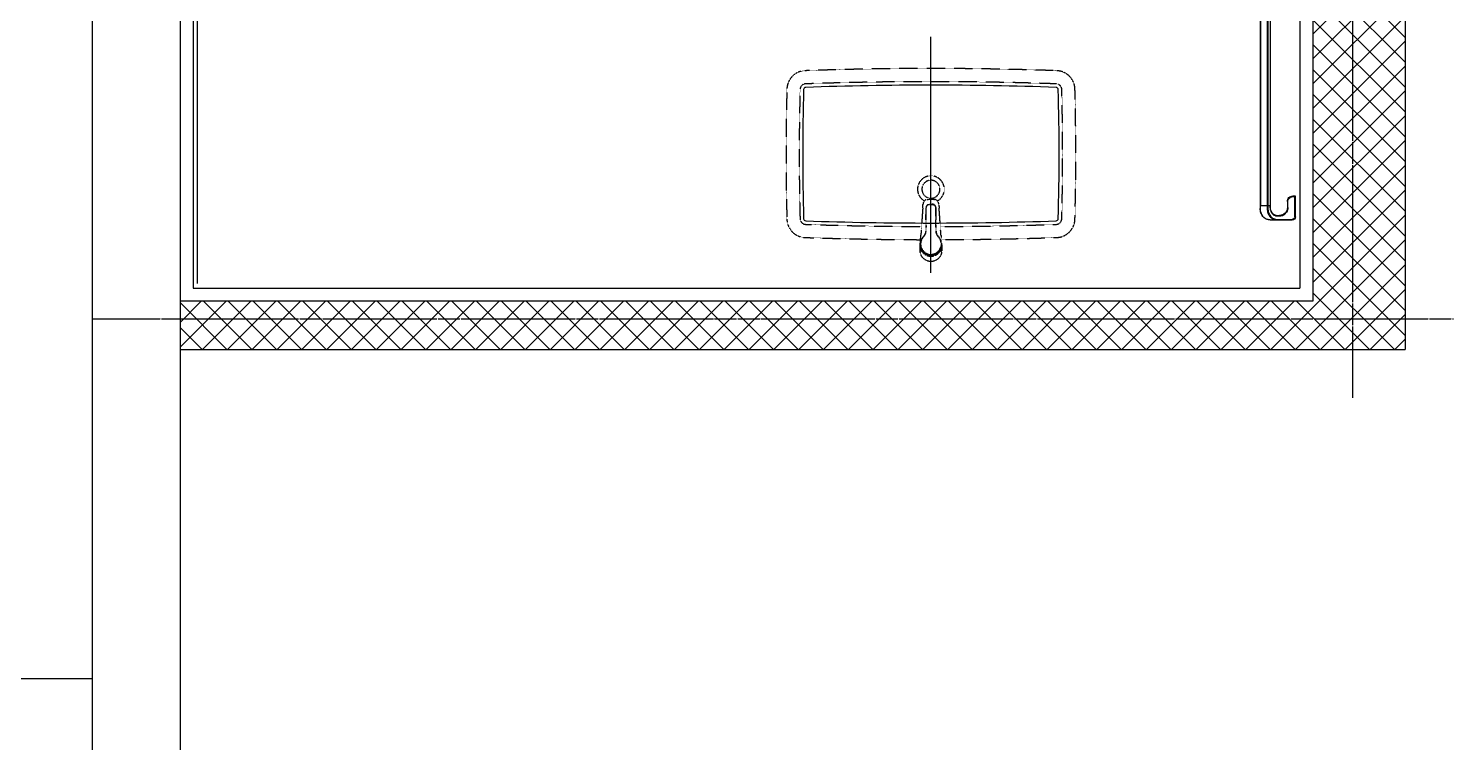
# Model space of a CAD drawing. Header units: millimetres. Extents: x 18456 to 179493, y -203649 to 469211.
# Drawn here: x 136465 to 139710, y 121859 to 123485 of the extents above; entities that cross this region are included whole.
import ezdxf

# ---------------------------------------------------------------- set-up
doc = ezdxf.new("R2010")
doc.units = ezdxf.units.MM
doc.linetypes.add('X-평면도(기본형)$0$CEN', pattern=[52.5, 50, -1, 0.5, -1])
doc.linetypes.add('X-평면도(기본형)$0$HIDDENX2', pattern=[0.75, 0.5, -0.25])
for name, color, linetype, true_color in [('X-평면도(기본형)$0$40HAT', 9, 'Continuous', 0x808080), ('X-평면도(기본형)$0$CEN', 1, 'X-평면도(기본형)$0$CEN', 0xff0000), ('X-평면도(기본형)$0$FIN', 9, 'Continuous', 0x808080), ('X-평면도(기본형)$0$FUR', 6, 'Continuous', 0xff00ff), ('X-평면도(기본형)$0$W1', 2, 'Continuous', 0xffff00), ('X-평면도(기본형)$0$W2', 3, 'Continuous', 0x00ff00)]:
    doc.layers.add(name, color=color, linetype=linetype, true_color=true_color)

# ---------------------------------------------------------------- blocks, each defined once
blk = doc.blocks.new('X-평면도(기본형)$0$KH-530S-1 TOP')
at = {"layer": 'X-평면도(기본형)$0$FUR', "linetype": 'Continuous'}
for p, q in [((830447.8, -150945.6), (830447.8, -150895.5)), ((830449, -150895.5), (830447.8, -150895.5)), ((830449, -150929.2), (830449, -150895.5)), ((830455, -150889.5), (830455, -150888.4)), ((830455, -150888.4), (830502.1, -150888.4)), ((830455, -150889.5), (830501, -150889.5)), ((830501, -150894.5), (830501, -150889.5)), ((830502.1, -150894.5), (830501, -150894.5)), ((830502.1, -150888.4), (830502.1, -150894.5)), ((830990.7, -150888.4), (830943.5, -150888.4)), ((830943.5, -150894.5), (830943.5, -150888.4)), ((830943.5, -150894.5), (830944.7, -150894.5)), ((830990.7, -150889.5), (830944.7, -150889.5)), ((830944.7, -150894.5), (830944.7, -150889.5)), ((830990.7, -150889.5), (830990.7, -150888.4)), ((830996.7, -150895.5), (830997.8, -150895.5)), ((830996.7, -150929.2), (830996.7, -150895.5)), ((830997.8, -150945.6), (830997.8, -150895.5)), ((830457, -150929.2), (830457, -150924.3)), ((830458.1, -150929.6), (830458.1, -150924.5)), ((830466.3, -150909.6), (830465.7, -150908.6)), ((830476, -150906.7), (830476, -150905.5)), ((830476, -150905.5), (830490, -150905.5)), ((830490, -150906.7), (830476, -150906.7)), ((830490, -150906.7), (830490, -150905.5)), ((830969.7, -150905.5), (830955.7, -150905.5)), ((830955.7, -150906.7), (830955.7, -150905.5)), ((830969.7, -150906.7), (830955.7, -150906.7)), ((830969.7, -150906.7), (830969.7, -150905.5)), ((830979.4, -150909.6), (830980, -150908.6)), ((830987.5, -150929.6), (830987.5, -150924.5)), ((830988.7, -150929.2), (830988.7, -150924.3)), ((830448.2, -150949.4), (830448.2, -150949.4)), ((830455.2, -150961.8), (830455.9, -150962.4)), ((830480.1, -150951.1), (830474, -150951.1)), ((830480.1, -150952.7), (830474, -150952.7)), ((830476, -150945.6), (830476, -150946.1)), ((830476, -150945.6), (830480.1, -150945.6)), ((830480.1, -150946.1), (830476, -150946.1)), ((830480.1, -150945.6), (830480.1, -150968.4)), ((830480.1, -150947.4), (830480.6, -150947.4)), ((830480.1, -150951.6), (830480.6, -150951.6)), ((830480.6, -150968.3), (830480.6, -150945.7)), ((830965, -150945.7), (830480.6, -150945.7)), ((830965, -150946.2), (830480.6, -150946.2)), ((830965, -150951.1), (830480.6, -150951.1)), ((830965, -150952.5), (830480.6, -150952.5)), ((830965, -150945.7), (830965, -150968.3)), ((830965.5, -150947.4), (830965, -150947.4)), ((830965.5, -150951.6), (830965, -150951.6)), ((830965.5, -150945.6), (830969.7, -150945.6)), ((830965.5, -150945.6), (830965.5, -150968.4)), ((830965.5, -150946.1), (830969.7, -150946.1)), ((830965.5, -150951.1), (830971.7, -150951.1)), ((830965.5, -150952.7), (830971.7, -150952.7)), ((830969.7, -150945.6), (830969.7, -150946.1)), ((830971.7, -150968.4), (830971.7, -150951.1)), ((830997.5, -150949.4), (830997.5, -150949.4)), ((830474, -150968.2), (830480.1, -150968.2)), ((830480.1, -150968.4), (830474, -150968.4)), ((830480.1, -150966.6), (830480.6, -150966.6)), ((830965, -150968.1), (830480.6, -150968.1)), ((830965, -150968.3), (830480.6, -150968.3)), ((830965.5, -150966.6), (830965, -150966.6)), ((830971.7, -150968.2), (830965.5, -150968.2)), ((830971.7, -150968.4), (830965.5, -150968.4))]:
    blk.add_line(p, q, dxfattribs=at)
for points in [[(830470.2, -150944.8), (830469.5, -150944.6), (830468.7, -150944.3), (830467.8, -150943.9), (830467, -150943.5), (830466.2, -150943.1), (830465.4, -150942.7), (830464.6, -150942.2), (830463.9, -150941.6), (830463.3, -150941.1), (830462.6, -150940.5), (830462, -150939.9), (830461.5, -150939.2), (830460.9, -150938.5), (830460.4, -150937.8), (830460, -150937.1), (830459.6, -150936.3), (830459.3, -150935.5), (830459, -150934.7), (830458.7, -150933.8), (830458.5, -150933), (830458.3, -150932.1), (830458.2, -150931.2), (830458.2, -150930.3), (830458.1, -150929.6)], [(830987.5, -150929.6), (830987.5, -150930.3), (830987.5, -150931.2), (830987.4, -150932.1), (830987.2, -150933), (830987, -150933.8), (830986.7, -150934.7), (830986.4, -150935.5), (830986.1, -150936.3), (830985.7, -150937.1), (830985.3, -150937.8), (830984.8, -150938.5), (830984.2, -150939.2), (830983.7, -150939.9), (830983.1, -150940.5), (830982.4, -150941.1), (830981.8, -150941.6), (830981.1, -150942.2), (830980.3, -150942.7), (830979.5, -150943.1), (830978.7, -150943.5), (830977.9, -150943.9), (830977, -150944.3), (830976.2, -150944.6), (830975.5, -150944.8)], [(830447.8, -150945.6), (830447.9, -150946.5), (830447.9, -150947.6), (830448.1, -150948.7), (830448.2, -150949.8), (830448.5, -150950.8), (830448.8, -150951.9), (830449.1, -150952.9), (830449.5, -150953.9), (830449.9, -150954.9), (830450.4, -150955.8), (830451, -150956.8), (830451.6, -150957.7), (830452.2, -150958.6), (830452.9, -150959.4), (830453.6, -150960.2), (830454.4, -150961), (830455.2, -150961.8)], [(830989.8, -150962.4), (830990.5, -150961.8), (830991.3, -150961), (830992.1, -150960.2), (830992.8, -150959.4), (830993.5, -150958.6), (830994.1, -150957.7), (830994.7, -150956.8), (830995.3, -150955.9), (830995.8, -150954.9), (830996.2, -150953.9), (830996.6, -150952.9), (830996.9, -150951.9), (830997.2, -150950.8), (830997.5, -150949.8), (830997.6, -150948.7), (830997.8, -150947.6), (830997.8, -150946.5), (830997.8, -150945.6)]]:
    blk.add_lwpolyline(points, dxfattribs=at)
for centre, radius, start, end in [((830455, -150895.5), 7.15, 90, 180), ((830455, -150895.5), 6, 90, 180), ((830490, -150894.5), 12.2, 270, 0), ((830490, -150894.5), 11, 270, 0), ((830955.7, -150894.5), 12.2, 180, 270), ((830955.7, -150894.5), 11, 180, 270), ((830990.7, -150895.5), 7.15, 0, 90), ((830990.7, -150895.5), 6, 0, 90), ((830476, -150924.5), 17.9, 90, 180), ((830476, -150924.5), 19, 90, 122.8983), ((830969.7, -150924.5), 19, 57.1017, 90), ((830969.7, -150924.5), 17.9, 0, 90), ((830470.4, -150945.6), 22.5, 179.9974, 182.9154), ((830470.1, -150945.6), 22.3, 182.919, 183.9707), ((830469.9, -150945.6), 22, 183.9685, 186.2364), ((830469.6, -150945.6), 21.8, 186.239, 187.046), ((830469.4, -150945.6), 21.5, 187.0414, 189.9541), ((830471.3, -150942.9), 24.7, 231.3106, 231.75), ((830974.4, -150942.9), 24.7, 308.25, 308.6894), ((830976.3, -150945.6), 21.5, 350.0464, 352.9594), ((830975.8, -150945.6), 22, 353.7647, 356.0327), ((830976.1, -150945.6), 21.8, 352.9547, 353.7621), ((830975.3, -150945.6), 22.5, 357.0855, 0.0026), ((830975.6, -150945.6), 22.3, 356.0305, 357.0819)]:
    blk.add_arc(centre, radius, start, end, dxfattribs=at)
for points, knots in [([(830501, -150889.5), (830501.1, -150889.5), (830501.2, -150889.4), (830501.4, -150889.2), (830501.6, -150889), (830501.7, -150888.8), (830501.9, -150888.7), (830502, -150888.6), (830502, -150888.5), (830502.1, -150888.5), (830502.1, -150888.4), (830502.1, -150888.4), (830502.1, -150888.4), (830502.1, -150888.4)], [0, 0, 0, 0, 0.273421, 0.542841, 0.803517, 1.049277, 1.270838, 1.36857, 1.454933, 1.526701, 1.580117, 1.613258, 1.626429, 1.626429, 1.626429, 1.626429]), ([(830944.7, -150889.5), (830944.6, -150889.5), (830944.5, -150889.4), (830944.3, -150889.2), (830944.1, -150889), (830944, -150888.8), (830943.8, -150888.7), (830943.7, -150888.6), (830943.7, -150888.5), (830943.6, -150888.5), (830943.6, -150888.4), (830943.6, -150888.4), (830943.6, -150888.4), (830943.5, -150888.4)], [0, 0, 0, 0, 0.273421, 0.542841, 0.803517, 1.049277, 1.270838, 1.36857, 1.454933, 1.526701, 1.580117, 1.613258, 1.626429, 1.626429, 1.626429, 1.626429]), ([(830449, -150929.2), (830448.9, -150929.2), (830448.6, -150929.2), (830448.4, -150929.3), (830448.2, -150929.3), (830448.1, -150929.4), (830447.9, -150929.4), (830447.8, -150929.5), (830447.8, -150929.6)], [0, 0, 0, 0, 0.440988, 0.642531, 0.822402, 0.975483, 1.098602, 1.261762, 1.261762, 1.261762, 1.261762]), ([(830455.9, -150946.6), (830454.6, -150945.6), (830452.3, -150943.3), (830449.7, -150939.1), (830448.2, -150934.5), (830447.8, -150931.2), (830447.8, -150929.6)], [0, 0, 0, 0, 4.838628, 9.636886, 14.480568, 19.431019, 19.431019, 19.431019, 19.431019]), ([(830456.7, -150945.2), (830455.5, -150944.3), (830453.3, -150942.2), (830450.8, -150938.3), (830449.3, -150933.9), (830449, -150930.8), (830449, -150929.2)], [0, 0, 0, 0, 4.573855, 9.111983, 13.696208, 18.384347, 18.384347, 18.384347, 18.384347]), ([(830457, -150924.3), (830457, -150922.7), (830457.4, -150919.6), (830459.1, -150915.3), (830461.9, -150911.5), (830464.4, -150909.4), (830465.7, -150908.6)], [0, 0, 0, 0, 4.601942, 9.262095, 13.951856, 18.650133, 18.650133, 18.650133, 18.650133]), ([(830458.1, -150924.5), (830458.1, -150924.5), (830458.1, -150924.4), (830457.9, -150924.4), (830457.8, -150924.4), (830457.6, -150924.3), (830457.4, -150924.3), (830457.1, -150924.3), (830457, -150924.3)], [0, 0, 0, 0, 0.136541, 0.252864, 0.401806, 0.579319, 0.779705, 1.220335, 1.220335, 1.220335, 1.220335]), ([(830469.9, -150945.2), (830468.1, -150944.7), (830465.4, -150943.6), (830462.4, -150941.4), (830460.5, -150939.4), (830458.9, -150937.2), (830457.8, -150934.7), (830457.1, -150932), (830457, -150930.1), (830457, -150929.2)], [0, 0, 0, 0, 5.697319, 8.478851, 11.221022, 13.942253, 16.664795, 19.408929, 22.189651, 22.189651, 22.189651, 22.189651]), ([(830458.1, -150929.4), (830458, -150929.4), (830457.9, -150929.3), (830457.5, -150929.2), (830457.2, -150929.2), (830457, -150929.2)], [0, 0, 0, 0, 0.191673, 0.458247, 1.137682, 1.137682, 1.137682, 1.137682]), ([(830458.1, -150929.6), (830458.1, -150929.5), (830458.1, -150929.5), (830458.1, -150929.5), (830458.1, -150929.4)], [0, 0, 0, 0, 0.0283776, 0.1267171, 0.1267171, 0.1267171, 0.1267171]), ([(830975.8, -150945.2), (830977.6, -150944.7), (830980.3, -150943.6), (830983.3, -150941.4), (830985.2, -150939.4), (830986.8, -150937.2), (830987.9, -150934.7), (830988.6, -150932), (830988.7, -150930.1), (830988.7, -150929.2)], [0, 0, 0, 0, 5.697319, 8.478851, 11.221022, 13.942253, 16.664795, 19.408929, 22.189651, 22.189651, 22.189651, 22.189651]), ([(830988.7, -150924.3), (830988.7, -150922.7), (830988.3, -150919.6), (830986.6, -150915.3), (830983.8, -150911.5), (830981.3, -150909.4), (830980, -150908.6)], [0, 0, 0, 0, 4.601942, 9.262095, 13.951856, 18.650133, 18.650133, 18.650133, 18.650133]), ([(830987.5, -150924.5), (830987.5, -150924.5), (830987.6, -150924.4), (830987.8, -150924.4), (830987.9, -150924.4), (830988.1, -150924.3), (830988.3, -150924.3), (830988.6, -150924.3), (830988.7, -150924.3)], [0, 0, 0, 0, 0.136541, 0.252864, 0.401806, 0.579319, 0.779705, 1.220335, 1.220335, 1.220335, 1.220335]), ([(830987.5, -150929.6), (830987.5, -150929.5), (830987.6, -150929.5), (830987.6, -150929.5), (830987.6, -150929.4)], [0, 0, 0, 0, 0.0283776, 0.1267171, 0.1267171, 0.1267171, 0.1267171]), ([(830987.6, -150929.4), (830987.7, -150929.4), (830987.8, -150929.3), (830988.2, -150929.2), (830988.5, -150929.2), (830988.7, -150929.2)], [0, 0, 0, 0, 0.191673, 0.458247, 1.137682, 1.137682, 1.137682, 1.137682]), ([(830989, -150945.2), (830990.2, -150944.3), (830992.4, -150942.2), (830994.9, -150938.3), (830996.4, -150933.9), (830996.7, -150930.8), (830996.7, -150929.2)], [0, 0, 0, 0, 4.573855, 9.111983, 13.696208, 18.384347, 18.384347, 18.384347, 18.384347]), ([(830989.8, -150946.6), (830991.1, -150945.6), (830993.4, -150943.3), (830996, -150939.1), (830997.5, -150934.5), (830997.8, -150931.2), (830997.8, -150929.6)], [0, 0, 0, 0, 4.838628, 9.636886, 14.480568, 19.431019, 19.431019, 19.431019, 19.431019]), ([(830996.7, -150929.2), (830996.8, -150929.2), (830997.1, -150929.2), (830997.3, -150929.3), (830997.5, -150929.3), (830997.6, -150929.4), (830997.8, -150929.4), (830997.8, -150929.5), (830997.8, -150929.6)], [0, 0, 0, 0, 0.440988, 0.642531, 0.822402, 0.975483, 1.098602, 1.261762, 1.261762, 1.261762, 1.261762]), ([(830448.2, -150949.4), (830448.4, -150950.7), (830449.1, -150953.1), (830450.7, -150956.5), (830453, -150959.6), (830454.9, -150961.4), (830455.9, -150962.2)], [0, 0, 0, 0, 3.782075, 7.546649, 11.332033, 15.175038, 15.175038, 15.175038, 15.175038]), ([(830456.7, -150945.2), (830456.5, -150945.3), (830456.3, -150945.6), (830456.1, -150945.9), (830455.9, -150946.2), (830455.9, -150946.5), (830455.9, -150946.6)], [0, 0, 0, 0, 0.43664, 0.881561, 1.278008, 1.58144, 1.58144, 1.58144, 1.58144]), ([(830474, -150952.7), (830472.3, -150952.7), (830469, -150952.4), (830464.2, -150951.2), (830459.8, -150949.3), (830457.1, -150947.6), (830455.9, -150946.6)], [0, 0, 0, 0, 4.999589, 9.943207, 14.781928, 19.479328, 19.479328, 19.479328, 19.479328]), ([(830455.9, -150962.4), (830455.9, -150962.4), (830455.9, -150962.3), (830455.9, -150962.2), (830455.9, -150962.2)], [0, 0, 0, 0, 0.0503004, 0.2288824, 0.2288824, 0.2288824, 0.2288824]), ([(830474, -150951.1), (830472.4, -150951.1), (830469.2, -150950.8), (830464.6, -150949.7), (830460.4, -150947.9), (830457.8, -150946.2), (830456.7, -150945.2)], [0, 0, 0, 0, 4.77972, 9.505934, 14.131864, 18.622684, 18.622684, 18.622684, 18.622684]), ([(830470.2, -150944.8), (830470.2, -150944.8), (830470.2, -150944.8), (830470.1, -150944.8), (830470.1, -150944.9), (830470, -150945.1), (830469.9, -150945.2), (830469.9, -150945.2)], [0, 0, 0, 0, 0.0624954, 0.1133584, 0.1790971, 0.3537054, 0.5781731, 0.5781731, 0.5781731, 0.5781731]), ([(830476, -150946.1), (830475.5, -150946.1), (830473.4, -150946), (830471.4, -150945.7), (830469.9, -150945.2)], [0, 0, 0, 0, 1.54704, 6.149964, 6.149964, 6.149964, 6.149964]), ([(830470.2, -150944.8), (830470.7, -150944.9), (830472.6, -150945.4), (830474.5, -150945.6), (830476, -150945.6)], [0, 0, 0, 0, 1.449088, 5.835684, 5.835684, 5.835684, 5.835684]), ([(830975.5, -150944.8), (830975, -150944.9), (830973.1, -150945.4), (830971.2, -150945.6), (830969.7, -150945.6)], [0, 0, 0, 0, 1.449088, 5.835684, 5.835684, 5.835684, 5.835684]), ([(830969.7, -150946.1), (830970.2, -150946.1), (830972.3, -150946), (830974.3, -150945.7), (830975.8, -150945.2)], [0, 0, 0, 0, 1.54704, 6.149964, 6.149964, 6.149964, 6.149964]), ([(830971.7, -150951.1), (830973.3, -150951.1), (830976.5, -150950.8), (830981.1, -150949.7), (830985.3, -150947.9), (830987.9, -150946.2), (830989, -150945.2)], [0, 0, 0, 0, 4.77972, 9.505934, 14.131864, 18.622684, 18.622684, 18.622684, 18.622684]), ([(830971.7, -150952.7), (830973.4, -150952.7), (830976.7, -150952.4), (830981.5, -150951.2), (830985.9, -150949.3), (830988.6, -150947.6), (830989.8, -150946.6)], [0, 0, 0, 0, 4.999589, 9.943207, 14.781928, 19.479328, 19.479328, 19.479328, 19.479328]), ([(830975.5, -150944.8), (830975.5, -150944.8), (830975.5, -150944.8), (830975.6, -150944.8), (830975.6, -150944.9), (830975.7, -150945.1), (830975.8, -150945.2), (830975.8, -150945.2)], [0, 0, 0, 0, 0.0624955, 0.1133584, 0.1790972, 0.3537054, 0.578173, 0.578173, 0.578173, 0.578173]), ([(830989, -150945.2), (830989.2, -150945.3), (830989.4, -150945.6), (830989.6, -150945.9), (830989.8, -150946.2), (830989.8, -150946.5), (830989.8, -150946.6)], [0, 0, 0, 0, 0.43664, 0.881561, 1.278008, 1.58144, 1.58144, 1.58144, 1.58144]), ([(830997.5, -150949.4), (830997.3, -150950.7), (830996.6, -150953.1), (830995, -150956.5), (830992.7, -150959.6), (830990.8, -150961.4), (830989.8, -150962.2)], [0, 0, 0, 0, 3.782076, 7.546651, 11.332035, 15.175041, 15.175041, 15.175041, 15.175041]), ([(830989.8, -150962.4), (830989.8, -150962.4), (830989.8, -150962.3), (830989.8, -150962.2), (830989.8, -150962.2)], [0, 0, 0, 0, 0.0503003, 0.2288822, 0.2288822, 0.2288822, 0.2288822]), ([(830455.9, -150962.4), (830457.2, -150963.3), (830459.8, -150965.1), (830464.3, -150967), (830469, -150968.2), (830472.3, -150968.4), (830474, -150968.4)], [0, 0, 0, 0, 4.692054, 9.512763, 14.429729, 19.39831, 19.39831, 19.39831, 19.39831]), ([(830456, -150962.3), (830457.2, -150963.2), (830459.9, -150965), (830464.3, -150966.8), (830469.1, -150968), (830472.4, -150968.2), (830474, -150968.2)], [0, 0, 0, 0, 4.655129, 9.447671, 14.342112, 19.290856, 19.290856, 19.290856, 19.290856]), ([(830989.7, -150962.3), (830988.5, -150963.2), (830985.8, -150965), (830981.4, -150966.8), (830976.6, -150968), (830973.3, -150968.2), (830971.7, -150968.2)], [0, 0, 0, 0, 4.655129, 9.447671, 14.342112, 19.290856, 19.290856, 19.290856, 19.290856]), ([(830989.8, -150962.4), (830988.5, -150963.3), (830985.9, -150965.1), (830981.4, -150967), (830976.7, -150968.2), (830973.4, -150968.4), (830971.7, -150968.4)], [0, 0, 0, 0, 4.692054, 9.512763, 14.429729, 19.39831, 19.39831, 19.39831, 19.39831])]:
    blk.add_open_spline(points, degree=3, knots=knots, dxfattribs=at)
blk = doc.blocks.new('X-평면도(기본형)$0$A$C41D360DF')
at = {"layer": 'X-평면도(기본형)$0$FUR', "color": 1, "true_color": 0xff0000}
blk.add_line((0, -575.7), (0, -37.8), dxfattribs=at)
at = {"layer": 'X-평면도(기본형)$0$FUR', "color": 8, "linetype": 'X-평면도(기본형)$0$HIDDENX2', "true_color": 0x808080}
for p, q in [((-3.1, -419, 36.5), (3.1, -419, 36.5)), ((-3.1, -419, 36.5), (-3.1, -419.5, 36.5)), ((-3.1, -419.5, 36.5), (3.1, -419.5, 36.5)), ((3.1, -419, 36.5), (3.1, -419.5, 36.5)), ((-11.6, -471.3, 36.5), (-11.7, -480.8, 36.5)), ((-11.2, -480.8, 36.5), (-11.1, -471.3, 36.5)), ((11.1, -471.3, 36.5), (11.2, -480.8, 36.5)), ((11.4, -454.5, 36.5), (11.4, -454.5, 36.5)), ((11.7, -480.8, 36.5), (11.6, -471.3, 36.5)), ((-24.5, -525, 36.5), (-24.5, -517, 36.5)), ((-24, -513.3, 36.5), (-24, -509.7, 36.5)), ((24, -509.7, 36.5), (24, -513.3, 36.5)), ((24.5, -517, 36.5), (24.5, -525, 36.5)), ((-3, -535.2, 36.5), (-3, -535.6, 36.5)), ((3, -535.6, 36.5), (3, -535.2, 36.5))]:
    blk.add_line(p, q, dxfattribs=at)
for centre, radius, start, end in [((-285, -158), 43, 92.6399, 178.3861), ((0, -8273.8), 8163.8, 87.98548, 92.01452), ((285, -158), 43, 1.6139, 87.3601), ((5116.2, -305), 5446.2, 178.4406, 181.5594), ((5116.2, -305), 5416.2, 178.4409, 181.5591), ((-285, -158), 13, 92.6399, 178.3861), ((0, -8276.7), 8136.7, 87.98851, 92.01149), ((285, -158), 13, 1.6139, 87.3601), ((-5116.2, -305), 5416.2, 358.4409, 1.5591), ((-5116.2, -305), 5446.2, 358.4406, 1.5594), ((0, -385), 30.5, 90, 240.8554), ((0, -385), 30.5, 299.1446, 90), ((0, -385), 20.5, 90, 270), ((0, -385), 20.5, 270, 90), ((-285, -452), 43, 181.6139, 267.3601), ((-285, -452), 13, 181.6139, 267.3601), ((285, -452), 13, 272.6399, 358.3861), ((285, -452), 43, 272.6399, 358.3861), ((0, 7666.3), 8136.3, 267.98845, 269.84836), ((0, 7666.3), 8136.3, 270.15164, 272.01155), ((8.8, 8174.9), 8674.9, 268.04574, 269.77475), ((-8.8, 8174.9), 8674.9, 270.22525, 271.95426)]:
    blk.add_arc(centre, radius, start, end, dxfattribs=at)
at = {"layer": 'X-평면도(기본형)$0$FUR'}
for centre, radius, start, end in [((5116.2, -305), 5408.2, 178.441, 181.559), ((-285, -158), 5, 92.6399, 178.3861), ((0, -8277.5), 8129.5, 87.98932, 92.01068), ((285, -158), 5, 1.6139, 87.3601), ((-5116.2, -305), 5408.2, 358.441, 1.559), ((-285, -452), 5, 181.6139, 267.3601), ((285, -452), 5, 272.6399, 358.3861), ((0, 7667.1), 8129.1, 267.98926, 270.00006), ((0, 7667.1), 8129.1, 269.99994, 272.01074)]:
    blk.add_arc(centre, radius, start, end, dxfattribs=at)
at = {"layer": 'X-평면도(기본형)$0$FUR', "color": 8, "linetype": 'X-평면도(기본형)$0$HIDDENX2', "true_color": 0x808080}
for points, degree in [([(-18.7, -428.5, 36.5), (-18.5, -426.2, 36.5), (-18.3, -423.8, 36.5), (-18.2, -421.4, 36.5)], 3), ([(-8.4, -408.3, 36.5), (-2.8, -407.5, 36.5), (2.8, -407.5, 36.5), (8.4, -408.3, 36.5)], 3), ([(18.2, -421.4, 36.5), (18.3, -423.8, 36.5), (18.5, -426.2, 36.5), (18.7, -428.5, 36.5)], 3), ([(-11.4, -454.5, 36.5), (-11.2, -440.7, 36.5), (-11, -426.9, 36.5)], 2), ([(11, -426.9, 36.5), (11.2, -440.7, 36.5), (11.4, -454.5, 36.5)], 2), ([(-24.4, -518.4, 36.5), (-24.5, -517.8, 36.5), (-24.5, -517.3, 36.5), (-24.5, -516.5, 36.5)], 3), ([(-24.5, -517.1, 36.5), (-24.5, -516.9, 36.5), (-24.5, -516.7, 36.5)], 2), ([(-24.5, -516.7, 36.5), (-24.5, -517.3, 36.5), (-24.5, -517.7, 36.5), (-24.4, -518.1, 36.5)], 3), ([(-24.4, -518.6, 36.5), (-24.4, -518.5, 36.5), (-24.4, -518.4, 36.5), (-24.5, -518.3, 36.5)], 3), ([(-24.4, -518.4, 36.5), (-24.4, -518.3, 36.5), (-24.4, -518.2, 36.5), (-24.4, -518.1, 36.5)], 3), ([(-19.6, -527.9, 36.5), (-19.7, -527.9, 36.5), (-20, -527.9, 36.5), (-20.6, -527.5, 36.5), (-21.3, -526.7, 36.5), (-22.1, -525.7, 36.5), (-22.9, -524.4, 36.5), (-23.6, -522.8, 36.5), (-24.1, -520.9, 36.5), (-24.4, -519.4, 36.5), (-24.4, -518.6, 36.5)], 3), ([(24.4, -518.6, 36.5), (24.4, -519.4, 36.5), (24.1, -520.9, 36.5), (23.6, -522.8, 36.5), (22.9, -524.4, 36.5), (22.1, -525.7, 36.5), (21.3, -526.7, 36.5), (20.6, -527.5, 36.5), (20, -527.9, 36.5), (19.7, -527.9, 36.5), (19.6, -527.9, 36.5)], 3), ([(24.5, -516.5, 36.5), (24.5, -517.3, 36.5), (24.5, -517.8, 36.5), (24.4, -518.4, 36.5)], 3), ([(24.4, -518.1, 36.5), (24.5, -517.7, 36.5), (24.5, -517.3, 36.5), (24.5, -516.7, 36.5)], 3), ([(24.4, -518.1, 36.5), (24.4, -518.2, 36.5), (24.4, -518.3, 36.5), (24.4, -518.4, 36.5)], 3), ([(24.5, -518.3, 36.5), (24.4, -518.4, 36.5), (24.4, -518.5, 36.5), (24.4, -518.6, 36.5)], 3), ([(24.5, -516.7, 36.5), (24.5, -516.9, 36.5), (24.5, -517.1, 36.5)], 2), ([(-22.1, -524, 36.5), (-22.1, -524, 36.5), (-22.1, -523.9, 36.5), (-22.1, -523.9, 36.5)], 3), ([(22.1, -523.9, 36.5), (22.1, -523.9, 36.5), (22.1, -524, 36.5), (22.1, -524, 36.5)], 3)]:
    blk.add_open_spline(points, degree=degree, dxfattribs=at)
for points, weights in [([(-18.2, -421.4, 36.5), (-18.1, -420.1, 36.5), (-18, -418.8, 36.5)], [0.500000017234, 0.499999982766, 0.500000017234]), ([(18, -418.8, 36.5), (18.1, -420.1, 36.5), (18.2, -421.4, 36.5)], [0.500000019311, 0.499999980689, 0.500000019311]), ([(-18.7, -428.5, 36.5), (-20.8, -459.1, 36.5), (-22.9, -489.6, 36.5)], [0.982090383622, 0.979407256429, 0.976780137792]), ([(22.9, -489.6, 36.5), (20.8, -459.1, 36.5), (18.7, -428.5, 36.5)], [0.97678017833, 0.97940730409, 0.982090438693]), ([(-16.6, -492.2, 36.5), (-11.8, -487.5, 36.5), (-11.7, -480.8, 36.5)], [0.853642071655, 0.850007908989, 0.995302254707]), ([(-16.3, -492.6, 36.5), (-11.3, -487.8, 36.5), (-11.2, -480.8, 36.5)], [0.853642071658, 0.850007908934, 0.995302254579]), ([(-11.4, -454.5, 36.5), (-11.5, -462.9, 36.5), (-11.6, -471.3, 36.5)], [0.969722257522, 0.983727787752, 0.99942185022]), ([(-10.9, -454.5, 36.5), (-11, -462.9, 36.5), (-11.1, -471.3, 36.5)], [0.969722257525, 0.983727787794, 0.999421850312]), ([(11.1, -471.3, 36.5), (11, -462.9, 36.5), (10.9, -454.5, 36.5)], [0.999421850306, 0.98372778777, 0.969722257487]), ([(11.2, -480.8, 36.5), (11.3, -487.8, 36.5), (16.3, -492.6, 36.5)], [0.995302254579, 0.850007908934, 0.853642071658]), ([(11.6, -471.3, 36.5), (11.5, -462.9, 36.5), (11.4, -454.5, 36.5)], [0.999421850298, 0.983727787781, 0.969722257513]), ([(11.7, -480.8, 36.5), (11.8, -487.5, 36.5), (16.6, -492.2, 36.5)], [0.995302254707, 0.850007908989, 0.853642071655]), ([(-24, -513.3, 36.5), (-24, -533.1, 36.5), (-3, -535.6, 36.5)], [1, 0.732438670357, 0.953718054817]), ([(3, -535.6, 36.5), (24, -533.1, 36.5), (24, -513.3, 36.5)], [0.953718054817, 0.732438670357, 1])]:
    blk.add_rational_spline(points, weights, degree=2, dxfattribs=at)
for points, knots in [([(-8.4, -408.3, 36.5), (-11, -408.6, 36.5), (-13.3, -409.9, 36.5), (-16.8, -413.8, 36.5), (-17.8, -416.3, 36.5), (-18, -418.8, 36.5)], [0, 0, 0, 0, 0.5, 0.5, 1, 1, 1, 1]), ([(-3.1, -419, 36.5), (-5.2, -419, 36.5), (-7.2, -419.9, 36.5), (-10.1, -422.8, 36.5), (-11, -424.8, 36.5), (-11, -426.9, 36.5)], [0, 0, 0, 0, 0.5, 0.5, 1, 1, 1, 1]), ([(-10.5, -426.9, 36.5), (-10.5, -424.9, 36.5), (-9.7, -423, 36.5), (-6.9, -420.3, 36.5), (-5, -419.5, 36.5), (-3.1, -419.5, 36.5)], [0, 0, 0, 0, 0.5, 0.5, 1, 1, 1, 1]), ([(11, -426.9, 36.5), (11, -424.8, 36.5), (10.1, -422.8, 36.5), (7.2, -419.9, 36.5), (5.2, -419, 36.5), (3.1, -419, 36.5)], [0, 0, 0, 0, 0.5, 0.5, 1, 1, 1, 1]), ([(3.1, -419.5, 36.5), (5, -419.5, 36.5), (6.9, -420.3, 36.5), (9.7, -423, 36.5), (10.5, -424.9, 36.5), (10.5, -426.9, 36.5)], [0, 0, 0, 0, 0.5, 0.5, 1, 1, 1, 1]), ([(18, -418.8, 36.5), (17.8, -416.3, 36.5), (16.8, -413.8, 36.5), (13.3, -409.9, 36.5), (11, -408.6, 36.5), (8.4, -408.3, 36.5)], [0, 0, 0, 0, 0.5, 0.5, 1, 1, 1, 1]), ([(-10.9, -454.5, 36.5), (-10.8, -450.1, 36.5), (-10.8, -445.8, 36.5), (-10.6, -436.6, 36.5), (-10.6, -431.8, 36.5), (-10.5, -426.9, 36.5)], [0, 0, 0, 0, 0.471221, 0.471221, 1, 1, 1, 1]), ([(10.5, -426.9, 36.5), (10.6, -431.2, 36.5), (10.6, -435.6, 36.5), (10.8, -444.7, 36.5), (10.8, -449.6, 36.5), (10.9, -454.5, 36.5)], [0, 0, 0, 0, 0.471221, 0.471221, 1, 1, 1, 1]), ([(-22.1, -523.9, 36.5), (-22.1, -523.8, 36.5), (-22.8, -522.3, 36.5), (-24, -519.2, 36.5), (-24.5, -515.1, 36.5), (-24.5, -512.5, 36.5), (-24.4, -511.2, 36.5), (-24.3, -510.4, 36.5), (-24.2, -508.6, 36.5), (-24.1, -507.1, 36.5), (-24, -506, 36.5)], [0, 0, 0, 0, 0.00964, 0.277538, 0.544008, 0.678609, 0.71237, 0.746136, 0.813663, 1, 1, 1, 1]), ([(-22.1, -524, 36.5), (-23.1, -521.9, 36.5), (-23.9, -519.5, 36.5), (-24.3, -516.3, 36.5), (-24.4, -515.6, 36.5), (-24.5, -514.8, 36.5)], [0, 0, 0, 0, 0.758346, 0.758346, 1, 1, 1, 1]), ([(-24.4, -518.1, 36.5), (-24.4, -518.9, 36.5), (-24.3, -519.6, 36.5), (-24, -520.9, 36.5), (-23.9, -521.5, 36.5), (-23.3, -523.2, 36.5), (-22.9, -524.1, 36.5), (-22, -525.5, 36.5), (-21.6, -526, 36.5), (-21.1, -526.4, 36.5), (-21, -526.4, 36.5), (-21, -526.1, 36.5), (-21.1, -526, 36.5), (-21.5, -525.2, 36.5), (-21.8, -524.6, 36.5), (-22.1, -524, 36.5)], [0, 0, 0, 0, 0.125, 0.125, 0.25, 0.25, 0.5, 0.5, 0.75, 0.75, 0.875, 0.875, 0.9375, 0.9375, 1, 1, 1, 1]), ([(-22.1, -523.9, 36.5), (-21.8, -524.4, 36.5), (-21.5, -525, 36.5), (-21.1, -525.8, 36.5), (-21, -526.1, 36.5), (-20.9, -526.6, 36.5), (-21, -526.6, 36.5), (-21.4, -526.4, 36.5), (-21.8, -525.9, 36.5), (-22.7, -524.6, 36.5), (-23.2, -523.7, 36.5), (-23.8, -522, 36.5), (-24, -521.3, 36.5), (-24.2, -520, 36.5), (-24.4, -519.2, 36.5), (-24.4, -518.4, 36.5)], [0, 0, 0, 0, 0.0625, 0.0625, 0.125, 0.125, 0.25, 0.25, 0.5, 0.5, 0.75, 0.75, 0.875, 0.875, 1, 1, 1, 1]), ([(-24.4, -518.4, 36.5), (-24.4, -518.4, 36.5), (-24.4, -518.5, 36.5), (-24.4, -518.6, 36.5), (-24.4, -518.6, 36.5)], [0, 0, 0, 0, 0.363263, 1, 1, 1, 1]), ([(-24, -506, 36.5), (-23.9, -505.5, 36.5), (-23.8, -503.3, 36.5), (-23.6, -500.3, 36.5), (-23.4, -497, 36.5), (-23.2, -493.7, 36.5), (-23, -491.3, 36.5), (-22.9, -489.6, 36.5)], [0, 0, 0, 0, 0.093675, 0.395779, 0.546834, 0.69789, 1, 1, 1, 1]), ([(24.4, -518.4, 36.5), (24.4, -519.2, 36.5), (24.2, -520, 36.5), (24, -521.3, 36.5), (23.8, -522, 36.5), (23.2, -523.7, 36.5), (22.7, -524.6, 36.5), (21.8, -525.9, 36.5), (21.4, -526.4, 36.5), (21, -526.6, 36.5), (20.9, -526.6, 36.5), (21, -526.1, 36.5), (21.1, -525.8, 36.5), (21.5, -525, 36.5), (21.8, -524.4, 36.5), (22.1, -523.9, 36.5)], [0, 0, 0, 0, 0.125, 0.125, 0.25, 0.25, 0.5, 0.5, 0.75, 0.75, 0.875, 0.875, 0.9375, 0.9375, 1, 1, 1, 1]), ([(22.1, -524, 36.5), (21.8, -524.6, 36.5), (21.5, -525.2, 36.5), (21.1, -526, 36.5), (21, -526.1, 36.5), (21, -526.4, 36.5), (21.1, -526.4, 36.5), (21.6, -526, 36.5), (22, -525.5, 36.5), (22.9, -524.1, 36.5), (23.3, -523.2, 36.5), (23.9, -521.5, 36.5), (24, -520.9, 36.5), (24.3, -519.6, 36.5), (24.4, -518.9, 36.5), (24.4, -518.1, 36.5)], [0, 0, 0, 0, 0.0625, 0.0625, 0.125, 0.125, 0.25, 0.25, 0.5, 0.5, 0.75, 0.75, 0.875, 0.875, 1, 1, 1, 1]), ([(24, -506, 36.5), (24.1, -507.1, 36.5), (24.2, -508.6, 36.5), (24.3, -510.4, 36.5), (24.4, -511.2, 36.5), (24.5, -512.5, 36.5), (24.5, -515.1, 36.5), (24, -519.2, 36.5), (22.8, -522.3, 36.5), (22.1, -523.8, 36.5), (22.1, -523.9, 36.5)], [0, 0, 0, 0, 0.186337, 0.253864, 0.28763, 0.321391, 0.455992, 0.722462, 0.99036, 1, 1, 1, 1]), ([(24.5, -514.8, 36.5), (24.4, -515.6, 36.5), (24.3, -516.3, 36.5), (23.9, -519.5, 36.5), (23.1, -521.9, 36.5), (22.1, -524, 36.5)], [0, 0, 0, 0, 0.241708, 0.241708, 1, 1, 1, 1]), ([(22.9, -489.6, 36.5), (23, -491.3, 36.5), (23.2, -493.7, 36.5), (23.4, -497, 36.5), (23.6, -500.3, 36.5), (23.8, -503.3, 36.5), (23.9, -505.5, 36.5), (24, -506, 36.5)], [0, 0, 0, 0, 0.30211, 0.453166, 0.604221, 0.906325, 1, 1, 1, 1]), ([(24.4, -518.6, 36.5), (24.4, -518.6, 36.5), (24.4, -518.5, 36.5), (24.4, -518.4, 36.5), (24.4, -518.4, 36.5)], [0, 0, 0, 0, 0.636737, 1, 1, 1, 1]), ([(-19.6, -527.9, 36.5), (-20.1, -527.3, 36.5), (-21, -526, 36.5), (-21.7, -524.6, 36.5), (-22.1, -523.9, 36.5)], [0, 0, 0, 0, 0.500004, 1, 1, 1, 1]), ([(-19.6, -527.9, 36.5), (-17.4, -530.9, 36.5), (-14.4, -533.4, 36.5), (-9.3, -535.9, 36.5), (-7.5, -536.5, 36.5), (-3.8, -537.4, 36.5), (-1.9, -537.6, 36.5), (3.8, -537.6, 36.5), (7.6, -536.7, 36.5), (14.4, -533.4, 36.5), (17.4, -530.9, 36.5), (19.6, -527.9, 36.5)], [0, 0, 0, 0, 0.25, 0.25, 0.375, 0.375, 0.5, 0.5, 0.75, 0.75, 1, 1, 1, 1]), ([(3, -535.2, 36.5), (3, -535.1, 36.5), (2.9, -535.1, 36.5), (2.7, -535.1, 36.5), (2.6, -535, 36.5), (2.1, -535, 36.5), (1.9, -535, 36.5), (1.3, -535, 36.5), (1, -535, 36.5), (0.3, -535, 36.5), (0, -535, 36.5), (-0.7, -535, 36.5), (-1, -535, 36.5), (-1.6, -535, 36.5), (-1.9, -535, 36.5), (-2.4, -535, 36.5), (-2.6, -535, 36.5), (-2.8, -535.1, 36.5), (-2.9, -535.1, 36.5), (-3, -535.2, 36.5), (-3, -535.2, 36.5), (-3, -535.2, 36.5)], [0, 0, 0, 0, 0.106849, 0.106849, 0.213662, 0.213662, 0.32101, 0.32101, 0.428728, 0.428728, 0.535874, 0.535874, 0.642403, 0.642403, 0.74922, 0.74922, 0.856785, 0.856785, 0.964404, 0.964404, 1, 1, 1, 1]), ([(22.1, -523.9, 36.5), (21.7, -524.6, 36.5), (21, -526, 36.5), (20.1, -527.3, 36.5), (19.6, -527.9, 36.5)], [0, 0, 0, 0, 0.499996, 1, 1, 1, 1])]:
    blk.add_open_spline(points, degree=3, knots=knots, dxfattribs=at)
for points, weights, knots in [([(-16.6, -492.2, 36.5), (-24, -499.4, 36.5), (-24, -509.7, 36.5), (-24, -533.8, 36.5), (0, -533.8, 36.5), (24, -533.8, 36.5), (24, -509.7, 36.5), (24, -499.4, 36.5), (16.6, -492.2, 36.5)], [0.853642071657, 0.849949636839, 1, 0.707106781187, 1, 0.707106781187, 1, 0.849949636839, 0.853642071657], [0.766071, 0.766071, 0.766071, 1.570796, 1.570796, 3.141593, 3.141593, 4.712389, 4.712389, 5.517114, 5.517114, 5.517114]), ([(-16.3, -492.6, 36.5), (-23.5, -499.6, 36.5), (-23.5, -509.7, 36.5), (-23.5, -533.3, 36.5), (0, -533.3, 36.5), (23.5, -533.3, 36.5), (23.5, -509.7, 36.5), (23.5, -499.6, 36.5), (16.3, -492.6, 36.5)], [0.853642071657, 0.849949636839, 1, 0.707106781187, 1, 0.707106781187, 1, 0.849949636839, 0.853642071657], [0.766071, 0.766071, 0.766071, 1.570796, 1.570796, 3.141593, 3.141593, 4.712389, 4.712389, 5.517114, 5.517114, 5.517114]), ([(24.5, -525), (24.5, -549.7), (0, -549.7), (-24.5, -549.7), (-24.5, -525)], [1, 0.707106781187, 1, 0.707106781187, 1], [1.570796, 1.570796, 1.570796, 3.141593, 3.141593, 4.712389, 4.712389, 4.712389])]:
    blk.add_rational_spline(points, weights, degree=2, knots=knots, dxfattribs=at)

msp = doc.modelspace()

# ---------------------------------------------------------------- hatches: boundary and pattern name
at = {"layer": 'X-평면도(기본형)$0$40HAT'}
h = msp.add_hatch(dxfattribs=at)
h.set_pattern_fill('H3', color=256, scale=40, style=0, pattern_type=2)
h.set_pattern_definition([(315, (-266331.984, -31820.326), (28.2842712, 28.2842712), []), (45, (-266331.984, -31820.326), (-28.2842712, 28.2842712), [])])
h.paths.add_polyline_path([(139389.6, 123723.9), (139599.6, 123723.9), (139599.6, 122753.9), (136809.6, 122753.9), (136809.6, 122863.9), (139389.6, 122863.9)], flags=0)

# ---------------------------------------------------------------- linework, layer by layer
at = {"layer": 'X-평면도(기본형)$0$CEN'}
for p, q in [((136609.6, 126563.9), (136609.6, 116588.9)), ((136609.6, 126513.9), (136609.6, 115318.9)), ((139479.6, 126113.9), (139479.6, 122643.9)), ((136609.6, 122823.9), (139709.6, 122823.9)), ((136609.6, 122003.9), (128849.6, 122003.9))]:
    msp.add_line(p, q, dxfattribs=at)
at = {"layer": 'X-평면도(기본형)$0$FIN'}
for p, q in [((136839.6, 125693.9), (136839.6, 122893.9)), ((139359.6, 123733.9), (139359.6, 122893.9)), ((136839.6, 122893.9), (139359.6, 122893.9))]:
    msp.add_line(p, q, dxfattribs=at)
at = {"layer": 'X-평면도(기본형)$0$FUR'}
msp.add_line((136849.6, 122903.9), (136849.6, 123503.9), dxfattribs=at)
at = {"layer": 'X-평면도(기본형)$0$W1'}
msp.add_line((136809.6, 125463.9), (136809.6, 119593.9), dxfattribs=at)
at = {"layer": 'X-평면도(기본형)$0$W2'}
for p, q in [((139389.6, 123723.9), (139389.6, 122863.9)), ((139599.6, 123723.9), (139599.6, 122753.9)), ((136809.6, 122863.9), (136809.6, 122753.9)), ((139389.6, 122863.9), (136809.6, 122863.9)), ((136809.6, 122753.9), (139599.6, 122753.9))]:
    msp.add_line(p, q, dxfattribs=at)

# ---------------------------------------------------------------- block references
msp.add_blockref('X-평면도(기본형)$0$A$C41D360DF', (138519.6, 123503.9))
at = {"layer": 'X-평면도(기본형)$0$FUR', "xscale": -1, "rotation": 270}
msp.add_blockref('X-평면도(기본형)$0$KH-530S-1 TOP', (290238, -707398.9), dxfattribs=at)

doc.saveas('drawing.dxf')
